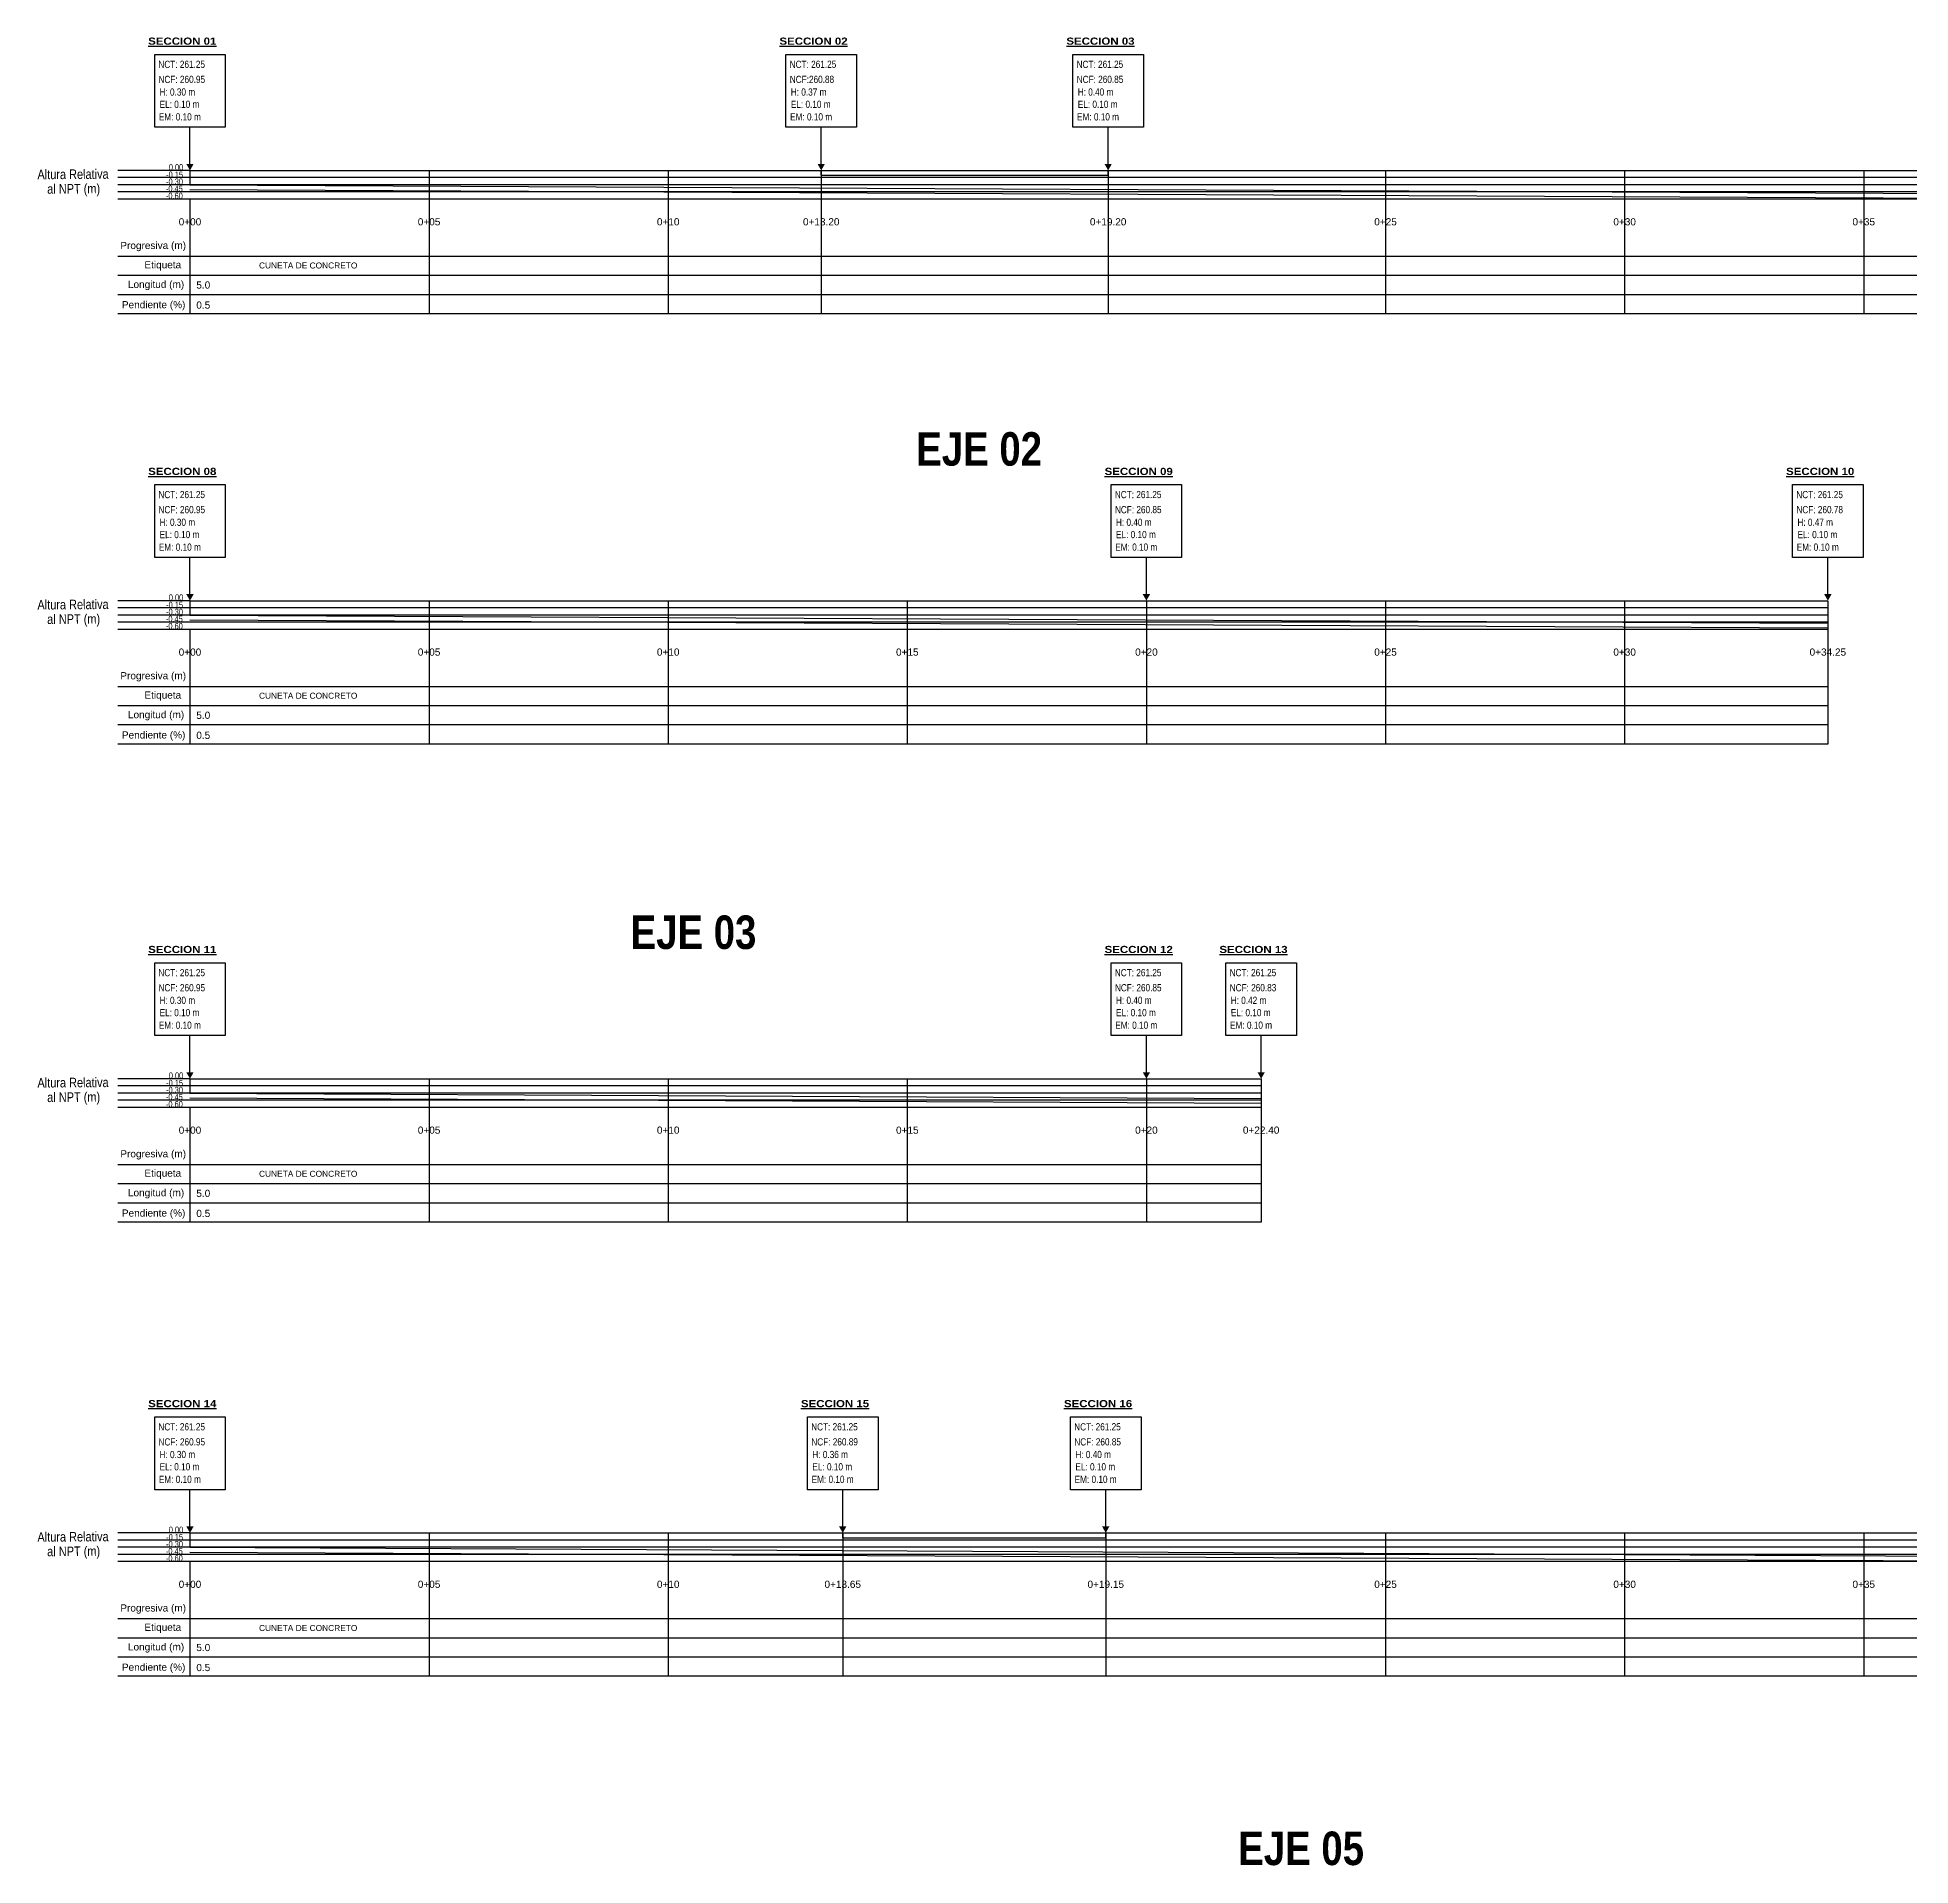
# Model space of a CAD drawing. Header units: millimetres. Extents: x 2085 to 2236, y 1365 to 1444.
# Drawn here: x 2085.16 to 2124.33, y 1404.4 to 1442.64 of the extents above; entities that cross this region are included whole.
import ezdxf
from ezdxf.enums import TextEntityAlignment as Align

# ---------------------------------------------------------------- set-up
doc = ezdxf.new("R2010")
doc.units = ezdxf.units.MM
for name, color, linetype, lineweight in [('A-AREA-IDEN', 7, 'Continuous', 5), ('CUNETAS', 5, 'Continuous', 0), ('TEXTO', 255, 'Continuous', 5)]:
    doc.layers.add(name, color=color, linetype=linetype, lineweight=lineweight)
for name, color, linetype in [('ANNOTATION', 7, 'Continuous'), ('ANNOTATION_TABLE', 254, 'Continuous'), ('GRID_TEXT', 7, 'Continuous')]:
    doc.layers.add(name, color=color, linetype=linetype)
doc.styles.add('Arial', font='arial.ttf', dxfattribs={"height": 2})
doc.styles.add('ARIAL NARROW', font='ARIALN.TTF')
doc.styles.add('MtXpl_Arial_Black', font='')
doc.styles.add('MtXpl_Arial_Narrow', font='ARIALNB.TTF')
doc.styles.add('NP25', font='arial.ttf', dxfattribs={"height": 0.075})
doc.styles.get("Standard").update_dxf_attribs({"font": 'arial.ttf'})
doc.styles.add('Swis721 Cn BT', font='swissc.ttf')
doc.styles.get('MtXpl_Arial_Black').set_extended_font_data('Arial Black')

msp = doc.modelspace()

# ---------------------------------------------------------------- hatches: boundary and pattern name
at = {"lineweight": -3}
h = msp.add_hatch(color=256, dxfattribs=at)
h.dxf.hatch_style = 1
h.paths.add_polyline_path([(2088.429, 1440), (2088.274, 1440), (2088.352, 1439.863)])
h = msp.add_hatch(color=256, dxfattribs=at)
h.dxf.hatch_style = 1
h.paths.add_polyline_path([(2101.629, 1440), (2101.474, 1440), (2101.552, 1439.863)])
h = msp.add_hatch(color=256, dxfattribs=at)
h.dxf.hatch_style = 1
h.paths.add_polyline_path([(2107.629, 1440), (2107.474, 1440), (2107.552, 1439.863)])
h = msp.add_hatch(color=256, dxfattribs=at)
h.dxf.hatch_style = 1
h.paths.add_polyline_path([(2088.429, 1431), (2088.274, 1431), (2088.352, 1430.863)])
h = msp.add_hatch(color=256, dxfattribs=at)
h.dxf.hatch_style = 1
h.paths.add_polyline_path([(2108.429, 1431), (2108.274, 1431), (2108.352, 1430.863)])
h = msp.add_hatch(color=256, dxfattribs=at)
h.dxf.hatch_style = 1
h.paths.add_polyline_path([(2122.679, 1431), (2122.524, 1431), (2122.602, 1430.863)])
h = msp.add_hatch(color=256, dxfattribs=at)
h.dxf.hatch_style = 1
h.paths.add_polyline_path([(2088.429, 1421), (2088.274, 1421), (2088.352, 1420.863)])
h = msp.add_hatch(color=256, dxfattribs=at)
h.dxf.hatch_style = 1
h.paths.add_polyline_path([(2108.429, 1421), (2108.274, 1421), (2108.352, 1420.863)])
h = msp.add_hatch(color=256, dxfattribs=at)
h.dxf.hatch_style = 1
h.paths.add_polyline_path([(2110.829, 1421), (2110.674, 1421), (2110.752, 1420.863)])
h = msp.add_hatch(color=256, dxfattribs=at)
h.dxf.hatch_style = 1
h.paths.add_polyline_path([(2088.429, 1411.5), (2088.274, 1411.5), (2088.352, 1411.363)])
h = msp.add_hatch(color=256, dxfattribs=at)
h.dxf.hatch_style = 1
h.paths.add_polyline_path([(2102.079, 1411.5), (2101.924, 1411.5), (2102.002, 1411.363)])
h = msp.add_hatch(color=256, dxfattribs=at)
h.dxf.hatch_style = 1
h.paths.add_polyline_path([(2107.579, 1411.5), (2107.424, 1411.5), (2107.502, 1411.363)])

# ---------------------------------------------------------------- linework, layer by layer
at = {"color": 9, "lineweight": -3}
for p, q in [((2088.352, 1439.99), (2088.352, 1440.766)), ((2101.552, 1439.99), (2101.552, 1440.766)), ((2107.552, 1439.99), (2107.552, 1440.766)), ((2088.352, 1439.863), (2086.845, 1439.863)), ((2093.352, 1439.863), (2093.352, 1439.263)), ((2098.352, 1439.863), (2098.352, 1439.263)), ((2101.552, 1439.863), (2101.552, 1439.263)), ((2107.552, 1439.863), (2107.552, 1439.263)), ((2113.352, 1439.863), (2113.352, 1439.263)), ((2118.352, 1439.863), (2118.352, 1439.263)), ((2123.352, 1439.863), (2123.352, 1439.263)), ((2202.652, 1439.713), (2086.845, 1439.713)), ((2088.352, 1439.713), (2086.845, 1439.713)), ((2202.652, 1439.563), (2086.845, 1439.563)), ((2088.352, 1439.563), (2086.845, 1439.563)), ((2202.652, 1439.413), (2086.845, 1439.413)), ((2088.352, 1439.413), (2087.093, 1439.413)), ((2202.652, 1439.263), (2086.845, 1439.263)), ((2088.352, 1439.263), (2087.093, 1439.263)), ((2088.352, 1439.263), (2088.352, 1436.863)), ((2093.352, 1439.263), (2093.352, 1436.863)), ((2098.352, 1439.263), (2098.352, 1436.863)), ((2101.552, 1439.263), (2101.552, 1436.863)), ((2107.552, 1439.263), (2107.552, 1436.863)), ((2113.352, 1439.263), (2113.352, 1436.863)), ((2118.352, 1439.263), (2118.352, 1436.863)), ((2123.352, 1439.263), (2123.352, 1436.863)), ((2202.651, 1438.063), (2086.845, 1438.063)), ((2202.651, 1437.663), (2086.845, 1437.663)), ((2202.651, 1437.263), (2086.845, 1437.263)), ((2202.651, 1436.863), (2086.845, 1436.863)), ((2088.352, 1430.99), (2088.352, 1431.766)), ((2108.352, 1430.99), (2108.352, 1431.766)), ((2122.602, 1430.99), (2122.602, 1431.766)), ((2088.352, 1430.863), (2086.845, 1430.863)), ((2093.352, 1430.863), (2093.352, 1430.263)), ((2098.352, 1430.863), (2098.352, 1430.263)), ((2103.352, 1430.863), (2103.352, 1430.263)), ((2108.352, 1430.863), (2108.352, 1430.263)), ((2113.352, 1430.863), (2113.352, 1430.263)), ((2118.352, 1430.863), (2118.352, 1430.263)), ((2122.602, 1430.863), (2122.602, 1430.263)), ((2122.602, 1430.713), (2086.845, 1430.713)), ((2088.352, 1430.713), (2086.845, 1430.713)), ((2122.602, 1430.563), (2086.845, 1430.563)), ((2088.352, 1430.563), (2086.845, 1430.563)), ((2122.602, 1430.413), (2086.845, 1430.413)), ((2088.352, 1430.413), (2087.093, 1430.413)), ((2122.602, 1430.263), (2086.845, 1430.263)), ((2088.352, 1430.263), (2087.093, 1430.263)), ((2088.352, 1430.263), (2088.352, 1427.863)), ((2093.352, 1430.263), (2093.352, 1427.863)), ((2098.352, 1430.263), (2098.352, 1427.863)), ((2103.352, 1430.263), (2103.352, 1427.863)), ((2108.352, 1430.263), (2108.352, 1427.863)), ((2113.352, 1430.263), (2113.352, 1427.863)), ((2118.352, 1430.263), (2118.352, 1427.863)), ((2122.601, 1430.263), (2122.601, 1427.863)), ((2122.601, 1429.063), (2086.845, 1429.063)), ((2122.601, 1428.663), (2086.845, 1428.663)), ((2122.601, 1428.263), (2086.845, 1428.263)), ((2122.601, 1427.863), (2086.845, 1427.863)), ((2088.352, 1420.99), (2088.352, 1421.766)), ((2108.352, 1420.99), (2108.352, 1421.766)), ((2110.752, 1420.99), (2110.752, 1421.766)), ((2088.352, 1420.863), (2086.845, 1420.863)), ((2110.752, 1420.713), (2086.845, 1420.713)), ((2088.352, 1420.713), (2086.845, 1420.713)), ((2093.352, 1420.863), (2093.352, 1420.263)), ((2098.352, 1420.863), (2098.352, 1420.263)), ((2103.352, 1420.863), (2103.352, 1420.263)), ((2108.352, 1420.863), (2108.352, 1420.263)), ((2110.752, 1420.863), (2110.752, 1420.263)), ((2110.752, 1420.563), (2086.845, 1420.563)), ((2088.352, 1420.563), (2086.845, 1420.563)), ((2110.752, 1420.413), (2086.845, 1420.413)), ((2110.752, 1420.263), (2086.845, 1420.263)), ((2088.352, 1420.413), (2087.093, 1420.413)), ((2088.352, 1420.263), (2087.093, 1420.263)), ((2088.352, 1420.263), (2088.352, 1417.863)), ((2093.352, 1420.263), (2093.352, 1417.863)), ((2098.352, 1420.263), (2098.352, 1417.863)), ((2103.352, 1420.263), (2103.352, 1417.863)), ((2108.352, 1420.263), (2108.352, 1417.863)), ((2110.751, 1420.263), (2110.751, 1417.863)), ((2110.751, 1419.063), (2086.845, 1419.063)), ((2110.751, 1418.663), (2086.845, 1418.663)), ((2110.751, 1418.263), (2086.845, 1418.263)), ((2110.751, 1417.863), (2086.845, 1417.863)), ((2088.352, 1411.49), (2088.352, 1412.266)), ((2102.002, 1411.49), (2102.002, 1412.266)), ((2107.502, 1411.49), (2107.502, 1412.266)), ((2088.352, 1411.363), (2086.845, 1411.363)), ((2168.842, 1411.213), (2086.845, 1411.213)), ((2088.352, 1411.213), (2086.845, 1411.213)), ((2093.352, 1411.363), (2093.352, 1410.763)), ((2098.352, 1411.363), (2098.352, 1410.763)), ((2102.002, 1411.363), (2102.002, 1410.763)), ((2107.502, 1411.363), (2107.502, 1410.763)), ((2113.352, 1411.363), (2113.352, 1410.763)), ((2118.352, 1411.363), (2118.352, 1410.763)), ((2123.352, 1411.363), (2123.352, 1410.763)), ((2194.052, 1411.063), (2086.845, 1411.063)), ((2088.352, 1411.063), (2086.845, 1411.063)), ((2194.052, 1410.913), (2086.845, 1410.913)), ((2088.352, 1410.913), (2087.093, 1410.913)), ((2194.052, 1410.763), (2086.845, 1410.763)), ((2088.352, 1410.763), (2087.093, 1410.763)), ((2088.352, 1410.763), (2088.352, 1408.363)), ((2088.352, 1410.763), (2088.352, 1408.363)), ((2093.352, 1410.763), (2093.352, 1408.363)), ((2098.352, 1410.763), (2098.352, 1408.363)), ((2102.002, 1410.763), (2102.002, 1408.363)), ((2107.502, 1410.763), (2107.502, 1408.363)), ((2113.352, 1410.763), (2113.352, 1408.363)), ((2118.352, 1410.763), (2118.352, 1408.363)), ((2123.352, 1410.763), (2123.352, 1408.363)), ((2194.051, 1409.563), (2086.845, 1409.563)), ((2194.051, 1409.563), (2086.845, 1409.563)), ((2194.051, 1409.163), (2086.845, 1409.163)), ((2194.051, 1409.163), (2086.845, 1409.163)), ((2194.051, 1408.763), (2086.845, 1408.763)), ((2194.051, 1408.763), (2086.845, 1408.763)), ((2194.051, 1408.363), (2086.845, 1408.363)), ((2194.051, 1408.363), (2086.845, 1408.363))]:
    msp.add_line(p, q, dxfattribs=at)
at = {"color": 6, "lineweight": 30}
for p, q in [((2088.351, 1439.463), (2202.651, 1438.892)), ((2088.352, 1439.563), (2202.652, 1438.992)), ((2088.351, 1430.463), (2122.601, 1430.292)), ((2088.352, 1430.563), (2122.602, 1430.392)), ((2088.351, 1420.463), (2110.751, 1420.351)), ((2088.352, 1420.563), (2110.752, 1420.451)), ((2088.351, 1410.963), (2194.051, 1410.435)), ((2088.352, 1411.063), (2194.052, 1410.535))]:
    msp.add_line(p, q, dxfattribs=at)
at = {"lineweight": -3}
for points in [[(2087.614, 1442.29), (2089.089, 1442.29), (2089.089, 1440.766), (2087.614, 1440.766)], [(2100.814, 1442.29), (2102.29, 1442.29), (2102.29, 1440.766), (2100.814, 1440.766)], [(2106.814, 1442.29), (2108.29, 1442.29), (2108.29, 1440.766), (2106.814, 1440.766)], [(2087.614, 1433.29), (2089.089, 1433.29), (2089.089, 1431.766), (2087.614, 1431.766)], [(2107.614, 1433.29), (2109.089, 1433.29), (2109.089, 1431.766), (2107.614, 1431.766)], [(2121.864, 1433.29), (2123.339, 1433.29), (2123.339, 1431.766), (2121.864, 1431.766)], [(2087.614, 1423.29), (2089.089, 1423.29), (2089.089, 1421.766), (2087.614, 1421.766)], [(2107.614, 1423.29), (2109.089, 1423.29), (2109.089, 1421.766), (2107.614, 1421.766)], [(2110.014, 1423.29), (2111.489, 1423.29), (2111.489, 1421.766), (2110.014, 1421.766)], [(2087.614, 1413.79), (2089.089, 1413.79), (2089.089, 1412.266), (2087.614, 1412.266)], [(2101.264, 1413.79), (2102.74, 1413.79), (2102.74, 1412.266), (2101.264, 1412.266)], [(2106.764, 1413.79), (2108.24, 1413.79), (2108.24, 1412.266), (2106.764, 1412.266)]]:
    msp.add_lwpolyline(points, close=True, dxfattribs=at)
at = {"layer": 'CUNETAS', "color": 5, "lineweight": 30}
for p, q in [((2088.352, 1439.863), (2101.552, 1439.863)), ((2107.552, 1439.863), (2165.652, 1439.863)), ((2088.352, 1430.863), (2122.602, 1430.863)), ((2088.352, 1420.863), (2110.752, 1420.863)), ((2088.352, 1411.363), (2102.002, 1411.363)), ((2107.502, 1411.363), (2165.502, 1411.363))]:
    msp.add_line(p, q, dxfattribs=at)
at = {"layer": 'CUNETAS', "color": 1, "lineweight": 30}
for p, q in [((2088.352, 1439.863), (2088.352, 1439.563)), ((2101.552, 1439.863), (2101.552, 1439.497)), ((2088.352, 1430.863), (2088.352, 1430.563)), ((2088.352, 1420.863), (2088.352, 1420.563)), ((2088.352, 1411.363), (2088.352, 1411.063))]:
    msp.add_line(p, q, dxfattribs=at)
at = {"layer": 'CUNETAS', "color": 84, "lineweight": 30}
for p, q in [((2101.552, 1439.763), (2101.552, 1439.863)), ((2107.552, 1439.763), (2107.552, 1439.863)), ((2102.002, 1411.263), (2102.002, 1411.363)), ((2107.502, 1411.263), (2107.502, 1411.363))]:
    msp.add_line(p, q, dxfattribs=at)
at = {"layer": 'CUNETAS', "color": 84, "lineweight": 30, "flags": 128}
for points in [[(2101.552, 1439.863), (2107.552, 1439.863)], [(2101.552, 1439.763), (2107.552, 1439.763)], [(2102.002, 1411.363), (2107.502, 1411.363)], [(2102.002, 1411.263), (2107.502, 1411.263)]]:
    msp.add_lwpolyline(points, dxfattribs=at)
at = {"layer": 'CUNETAS', "color": 1, "lineweight": 30, "flags": 128}
for points in [[(2107.552, 1439.863), (2107.552, 1439.467)], [(2108.352, 1430.863), (2108.352, 1430.463)], [(2122.602, 1430.863), (2122.602, 1430.392)], [(2108.352, 1420.863), (2108.352, 1420.463)], [(2110.752, 1420.863), (2110.752, 1420.451)], [(2102.002, 1411.363), (2102.002, 1410.995)], [(2107.502, 1411.363), (2107.502, 1410.967)]]:
    msp.add_lwpolyline(points, dxfattribs=at)

# ---------------------------------------------------------------- texts
at = {"color": 7, "lineweight": -3, "char_height": 0.125, "width": 2.42739, "attachment_point": 1, "style": 'Arial'}
for insert in [(2089.796, 1437.937), (2089.796, 1428.937), (2089.796, 1418.937), (2089.796, 1409.437), (2089.796, 1409.437)]:
    msp.add_mtext('CUNETA DE CONCRETO', dxfattribs=dict(at, insert=insert))
at = {"layer": 'A-AREA-IDEN', "char_height": 0.7, "width": 3.18716, "attachment_point": 1, "style": 'MtXpl_Arial_Narrow'}
for s, insert in [('EJE 02', (2103.539, 1434.387)), ('EJE 03', (2097.566, 1424.278)), ('EJE 05', (2110.272, 1405.115))]:
    msp.add_mtext(s, dxfattribs=dict(at, insert=insert))
at = {"layer": 'ANNOTATION', "lineweight": -3, "style": 'Swis721 Cn BT'}
for s, height, p in [('NCT: 261.25', 0.15, (2087.692, 1442.081)), ('NCT: 261.25', 0.15, (2100.892, 1442.081)), ('NCT: 261.25', 0.15, (2106.892, 1442.081)), ('NCF: 260.95', 0.15, (2087.694, 1441.766)), ('NCF:260.88  ', 0.15, (2100.895, 1441.766)), ('NCF: 260.85', 0.15, (2106.895, 1441.766)), ('H: 0.30 m', 0.15, (2087.715, 1441.502)), ('H: 0.37 m', 0.15, (2100.916, 1441.502)), ('H: 0.40 m', 0.15, (2106.916, 1441.502)), ('EM: 0.10 m   ', 0.15, (2087.701, 1440.982)), ('EL: 0.10 m   ', 0.15, (2087.717, 1441.245)), ('EM: 0.10 m   ', 0.15, (2100.901, 1440.982)), ('EL: 0.10 m   ', 0.15, (2100.917, 1441.245)), ('EM: 0.10 m   ', 0.15, (2106.901, 1440.982)), ('EL: 0.10 m   ', 0.15, (2106.917, 1441.245)), ('-0.15', 0.13, (2087.854, 1439.774)), (' 0.00', 0.13, (2087.866, 1439.929)), ('-0.45', 0.13, (2087.849, 1439.481)), ('-0.30', 0.13, (2087.852, 1439.628)), ('-0.60', 0.13, (2087.849, 1439.331)), ('NCT: 261.25', 0.15, (2087.692, 1433.081)), ('NCT: 261.25', 0.15, (2107.692, 1433.081)), ('NCT: 261.25', 0.15, (2121.942, 1433.081)), ('NCF: 260.95', 0.15, (2087.694, 1432.766)), ('NCF: 260.85', 0.15, (2107.694, 1432.766)), ('NCF: 260.78', 0.15, (2121.944, 1432.766)), ('H: 0.30 m', 0.15, (2087.715, 1432.502)), ('H: 0.40 m', 0.15, (2107.715, 1432.502)), ('H: 0.47 m', 0.15, (2121.965, 1432.502)), ('EM: 0.10 m   ', 0.15, (2087.701, 1431.982)), ('EL: 0.10 m   ', 0.15, (2087.717, 1432.245)), ('EM: 0.10 m   ', 0.15, (2107.701, 1431.982)), ('EL: 0.10 m   ', 0.15, (2107.717, 1432.245)), ('EM: 0.10 m   ', 0.15, (2121.951, 1431.982)), ('EL: 0.10 m   ', 0.15, (2121.967, 1432.245)), ('-0.15', 0.13, (2087.854, 1430.774)), (' 0.00', 0.13, (2087.866, 1430.929)), ('-0.45', 0.13, (2087.849, 1430.481)), ('-0.30', 0.13, (2087.852, 1430.628)), ('-0.60', 0.13, (2087.849, 1430.331)), ('NCT: 261.25', 0.15, (2087.692, 1423.081)), ('NCT: 261.25', 0.15, (2107.692, 1423.081)), ('NCT: 261.25', 0.15, (2110.092, 1423.081)), ('NCF: 260.95', 0.15, (2087.694, 1422.766)), ('H: 0.30 m', 0.15, (2087.715, 1422.502)), ('NCF: 260.85', 0.15, (2107.694, 1422.766)), ('H: 0.40 m', 0.15, (2107.715, 1422.502)), ('NCF: 260.83', 0.15, (2110.094, 1422.766)), ('H: 0.42 m', 0.15, (2110.115, 1422.502)), ('EL: 0.10 m   ', 0.15, (2087.717, 1422.245)), ('EL: 0.10 m   ', 0.15, (2107.717, 1422.245)), ('EL: 0.10 m   ', 0.15, (2110.117, 1422.245)), ('EM: 0.10 m   ', 0.15, (2087.701, 1421.982)), ('EM: 0.10 m   ', 0.15, (2107.701, 1421.982)), ('EM: 0.10 m   ', 0.15, (2110.101, 1421.982)), ('-0.30', 0.13, (2087.852, 1420.628)), ('-0.15', 0.13, (2087.854, 1420.774)), (' 0.00', 0.13, (2087.866, 1420.929)), ('-0.45', 0.13, (2087.849, 1420.481)), ('-0.60', 0.13, (2087.849, 1420.331)), ('NCT: 261.25', 0.15, (2087.692, 1413.581)), ('NCT: 261.25', 0.15, (2101.342, 1413.581)), ('NCT: 261.25', 0.15, (2106.842, 1413.581)), ('NCF: 260.95', 0.15, (2087.694, 1413.266)), ('NCF: 260.89', 0.15, (2101.345, 1413.266)), ('NCF: 260.85', 0.15, (2106.845, 1413.266)), ('H: 0.30 m', 0.15, (2087.715, 1413.002)), ('EL: 0.10 m   ', 0.15, (2087.717, 1412.745)), ('H: 0.36 m', 0.15, (2101.366, 1413.002)), ('EL: 0.10 m   ', 0.15, (2101.367, 1412.745)), ('H: 0.40 m', 0.15, (2106.866, 1413.002)), ('EL: 0.10 m   ', 0.15, (2106.867, 1412.745)), ('EM: 0.10 m   ', 0.15, (2087.701, 1412.482)), ('EM: 0.10 m   ', 0.15, (2101.351, 1412.482)), ('EM: 0.10 m   ', 0.15, (2106.851, 1412.482)), ('-0.15', 0.13, (2087.854, 1411.274)), (' 0.00', 0.13, (2087.866, 1411.429)), ('-0.45', 0.13, (2087.849, 1410.981)), ('-0.60', 0.13, (2087.849, 1410.831)), ('-0.30', 0.13, (2087.852, 1411.128))]:
    msp.add_text(s, height=height, rotation=0.15, dxfattribs=at).set_placement(p, align=Align.MIDDLE_LEFT)
at = {"layer": 'ANNOTATION_TABLE', "color": 7, "lineweight": -3, "style": 'NP25'}
for s, p in [('Progresiva (m)', (2088.27, 1438.295)), ('Etiqueta', (2088.168, 1437.89)), ('Longitud (m)', (2088.231, 1437.481)), ('5.0', (2088.776, 1437.466)), ('Pendiente (%%%)', (2088.256, 1437.056)), ('0.5', (2088.776, 1437.047)), ('Progresiva (m)', (2088.27, 1429.295)), ('Etiqueta', (2088.168, 1428.89)), ('Longitud (m)', (2088.231, 1428.481)), ('5.0', (2088.776, 1428.466)), ('Pendiente (%%%)', (2088.256, 1428.056)), ('0.5', (2088.776, 1428.047)), ('Progresiva (m)', (2088.27, 1419.295)), ('Etiqueta', (2088.168, 1418.89)), ('Longitud (m)', (2088.231, 1418.481)), ('5.0', (2088.776, 1418.466)), ('Pendiente (%%%)', (2088.256, 1418.056)), ('0.5', (2088.776, 1418.047)), ('Progresiva (m)', (2088.27, 1409.795)), ('Progresiva (m)', (2088.27, 1409.795)), ('Etiqueta', (2088.168, 1409.39)), ('Etiqueta', (2088.168, 1409.39)), ('Longitud (m)', (2088.231, 1408.981)), ('Longitud (m)', (2088.231, 1408.981)), ('5.0', (2088.776, 1408.966)), ('5.0', (2088.776, 1408.966)), ('Pendiente (%%%)', (2088.256, 1408.556)), ('Pendiente (%%%)', (2088.256, 1408.556)), ('0.5', (2088.776, 1408.547)), ('0.5', (2088.776, 1408.547))]:
    msp.add_text(s, height=0.15, rotation=0.1, dxfattribs=at).set_placement(p, align=Align.MIDDLE_RIGHT)
at = {"layer": 'GRID_TEXT', "lineweight": -3, "style": 'ARIAL NARROW'}
for s, p in [('Altura Relativa', (2085.908, 1439.623)), ('al NPT (m)', (2085.921, 1439.319)), ('Altura Relativa', (2085.908, 1430.623)), ('al NPT (m)', (2085.921, 1430.319)), ('Altura Relativa', (2085.908, 1420.623)), ('al NPT (m)', (2085.921, 1420.319)), ('Altura Relativa', (2085.908, 1411.123)), ('al NPT (m)', (2085.921, 1410.819))]:
    msp.add_text(s, height=0.2, rotation=0.4, dxfattribs=at).set_placement(p, align=Align.BOTTOM_CENTER)
at = {"layer": 'GRID_TEXT', "color": 7, "lineweight": -3}
for s, p in [('0+00', (2088.352, 1438.863)), ('0+05', (2093.352, 1438.863)), ('0+10', (2098.352, 1438.863)), ('0+13.20', (2101.552, 1438.863)), ('0+19.20', (2107.552, 1438.863)), ('0+25', (2113.352, 1438.863)), ('0+30', (2118.352, 1438.863)), ('0+35', (2123.352, 1438.863)), ('0+00', (2088.352, 1429.863)), ('0+05', (2093.352, 1429.863)), ('0+10', (2098.352, 1429.863)), ('0+15', (2103.352, 1429.863)), ('0+20', (2108.352, 1429.863)), ('0+25', (2113.352, 1429.863)), ('0+30', (2118.352, 1429.863)), ('0+34.25', (2122.601, 1429.863)), ('0+00', (2088.352, 1419.863)), ('0+05', (2093.352, 1419.863)), ('0+10', (2098.352, 1419.863)), ('0+15', (2103.352, 1419.863)), ('0+20', (2108.352, 1419.863)), ('0+22.40', (2110.751, 1419.863)), ('0+00', (2088.352, 1410.363)), ('0+00', (2088.352, 1410.363)), ('0+05', (2093.352, 1410.363)), ('0+10', (2098.352, 1410.363)), ('0+13.65', (2102.002, 1410.363)), ('0+19.15', (2107.502, 1410.363)), ('0+25', (2113.352, 1410.363)), ('0+30', (2118.352, 1410.363)), ('0+35', (2123.352, 1410.363))]:
    msp.add_text(s, height=0.15, dxfattribs=at).set_placement(p, align=Align.TOP_CENTER)
at = {"layer": 'TEXTO', "color": 18, "lineweight": -3, "true_color": 0x000000, "style": 'MtXpl_Arial_Black'}
for s, p in [('%%USECCION 01', (2087.478, 1442.492)), ('%%USECCION 02', (2100.678, 1442.492)), ('%%USECCION 03', (2106.678, 1442.492)), ('%%USECCION 08', (2087.478, 1433.492)), ('%%USECCION 09', (2107.478, 1433.492)), ('%%USECCION 10', (2121.728, 1433.492)), ('%%USECCION 11', (2087.478, 1423.492)), ('%%USECCION 12', (2107.478, 1423.492)), ('%%USECCION 13', (2109.878, 1423.492)), ('%%USECCION 14', (2087.478, 1413.992)), ('%%USECCION 15', (2101.128, 1413.992)), ('%%USECCION 16', (2106.628, 1413.992))]:
    msp.add_text(s, height=0.15, dxfattribs=at).set_placement(p)

doc.saveas('drawing.dxf')
